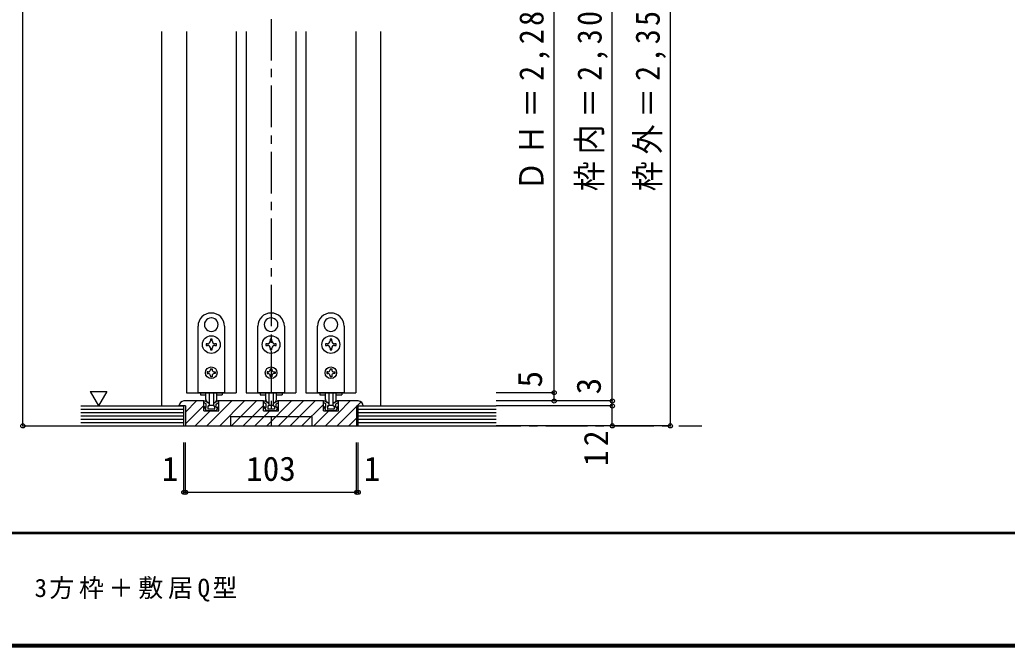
# Model space of a CAD drawing. Units: millimetres at full size, sheet at 1:5; details may follow other scales. Extents: x -973 to 977, y -718 to 696.
# Drawn here: x -598 to -3, y -701 to -323 of the extents above; entities that cross this region are included whole.
import ezdxf
from ezdxf.enums import TextEntityAlignment as Align

# ---------------------------------------------------------------- set-up
doc = ezdxf.new("R2010")
doc.units = ezdxf.units.MM
doc.header["$LTSCALE"] = 5
doc.header["$PDMODE"] = 32
doc.header["$PDSIZE"] = 2.5
doc.linetypes.add('CHAIN1', pattern=[8, 5, -1, 1, -1])
doc.linetypes.add('DASHED2', pattern=[3, 2, -1])
for name, color, linetype in [('0-1_通り芯', 4, 'CHAIN1'), ('0-3_仕上げ', 7, 'Continuous'), ('0-4_枠', 3, 'Continuous'), ('0-6_扉', 6, 'Continuous'), ('0-7_金物', 7, 'Continuous'), ('0-A_文字', 4, 'Continuous'), ('0-B_寸法', 7, 'Continuous'), ('0-C_ハッチ', 4, 'Continuous'), ('F-1_枠', 6, 'Continuous'), ('F-A_文字', 7, 'Continuous')]:
    doc.layers.add(name, color=color, linetype=linetype)
doc.styles.add('ＭＳ ゴシック', font='')
doc.styles.get('ＭＳ ゴシック').set_extended_font_data('MS Gothic')

msp = doc.modelspace()

# ---------------------------------------------------------------- linework, layer by layer
at = {"layer": '0-1_通り芯'}
for p, q in [((-446.656, -2.5), (-446.656, -567.5)), ((-561.156, -567.5), (-187.156, -567.5))]:
    msp.add_line(p, q, dxfattribs=at)
at = {"layer": '0-3_仕上げ', "color": 2}
for p, q in [((-561.156, -555.5), (-499.156, -555.5)), ((-499.156, -567.5), (-499.156, -555.5)), ((-394.155, -555.5), (-311.156, -555.5)), ((-394.155, -567.5), (-394.155, -555.5)), ((-561.156, -567.5), (-311.156, -567.5))]:
    msp.add_line(p, q, dxfattribs=at)
at = {"layer": '0-3_仕上げ'}
for p, q in [((-561.156, -557.5), (-499.156, -557.5)), ((-394.155, -557.5), (-311.156, -557.5)), ((-561.156, -559.5), (-499.156, -559.5)), ((-561.156, -561.5), (-499.156, -561.5)), ((-561.156, -563.5), (-499.156, -563.5)), ((-394.155, -559.5), (-311.156, -559.5)), ((-394.155, -561.5), (-311.156, -561.5)), ((-394.155, -563.5), (-311.156, -563.5)), ((-561.156, -565.5), (-499.156, -565.5)), ((-394.155, -565.5), (-311.156, -565.5))]:
    msp.add_line(p, q, dxfattribs=at)
at = {"layer": '0-4_枠', "linetype": 'DASHED2'}
msp.add_line((-380.656, -329.84), (-380.656, -555.5), dxfattribs=at)
at = {"layer": '0-4_枠'}
for p, q in [((-487.136, -552.5), (-499.136, -552.5)), ((-487.136, -558.465), (-487.136, -552.5)), ((-478.136, -558.465), (-478.136, -552.5)), ((-451.136, -552.5), (-478.136, -552.5)), ((-451.136, -558.465), (-451.136, -552.5)), ((-451.136, -558.465), (-451.136, -552.5)), ((-442.136, -558.465), (-442.136, -552.5)), ((-415.136, -552.5), (-442.136, -552.5)), ((-415.136, -558.465), (-415.136, -552.5)), ((-415.136, -558.465), (-415.136, -552.5)), ((-394.136, -552.5), (-406.136, -552.5)), ((-406.136, -558.465), (-406.136, -552.5)), ((-498.136, -555.5), (-502.136, -555.5)), ((-498.136, -555.5), (-498.136, -567.5)), ((-487.136, -558.465), (-478.136, -558.465)), ((-451.136, -558.465), (-442.136, -558.465)), ((-415.136, -558.465), (-406.136, -558.465)), ((-395.136, -555.5), (-395.136, -567.5)), ((-395.136, -555.5), (-391.136, -555.5)), ((-471.136, -561.8), (-471.136, -567.5)), ((-498.136, -567.5), (-395.136, -567.5))]:
    msp.add_line(p, q, dxfattribs=at)
msp.add_lwpolyline([(-471.136, -561.8), (-422.136, -561.8), (-422.136, -567.5)], dxfattribs=at)
for centre, start, end in [((-499.136, -555.5), 90, 180), ((-394.136, -555.5), 0, 90)]:
    msp.add_arc(centre, 3, start, end, dxfattribs=at)
at = {"layer": '0-6_扉'}
for p, q in [((-497.656, -329.84), (-497.656, -547.5)), ((-467.656, -329.84), (-467.656, -547.5)), ((-431.656, -329.84), (-431.656, -547.5)), ((-425.656, -329.84), (-425.656, -547.5)), ((-395.656, -329.84), (-395.656, -547.5)), ((-497.656, -547.5), (-467.656, -547.5)), ((-425.656, -547.5), (-395.656, -547.5))]:
    msp.add_line(p, q, dxfattribs=at)
msp.add_lwpolyline([(-461.656, -329.84), (-461.656, -547.5), (-431.656, -547.5)], dxfattribs=at)
at = {"layer": '0-7_金物'}
for p, q in [((-482.755, -502.351), (-482.656, -502.45)), ((-482.557, -502.351), (-482.656, -502.45)), ((-446.755, -502.351), (-446.656, -502.45)), ((-446.557, -502.351), (-446.656, -502.45)), ((-410.755, -502.351), (-410.656, -502.45)), ((-410.557, -502.351), (-410.656, -502.45)), ((-490.656, -547.5), (-490.656, -507.5)), ((-486.298, -508.489), (-486.163, -508.525)), ((-486.199, -508.66), (-486.163, -508.525)), ((-479.013, -508.489), (-479.148, -508.525)), ((-479.112, -508.66), (-479.148, -508.525)), ((-474.656, -507.5), (-474.656, -547.5)), ((-454.656, -547.5), (-454.656, -507.5)), ((-450.298, -508.489), (-450.163, -508.525)), ((-450.199, -508.66), (-450.163, -508.525)), ((-443.013, -508.489), (-443.148, -508.525)), ((-443.112, -508.66), (-443.148, -508.525)), ((-438.656, -507.5), (-438.656, -547.5)), ((-418.656, -547.5), (-418.656, -507.5)), ((-414.298, -508.489), (-414.163, -508.525)), ((-414.199, -508.66), (-414.163, -508.525)), ((-407.013, -508.489), (-407.148, -508.525)), ((-407.112, -508.66), (-407.148, -508.525)), ((-402.656, -507.5), (-402.656, -547.5)), ((-483.156, -515.35), (-483.156, -516.3)), ((-482.156, -515.35), (-483.156, -515.35)), ((-482.156, -516.3), (-482.156, -515.35)), ((-447.156, -515.35), (-447.156, -516.3)), ((-446.156, -515.35), (-447.156, -515.35)), ((-446.156, -516.3), (-446.156, -515.35)), ((-411.156, -515.35), (-411.156, -516.3)), ((-410.156, -515.35), (-411.156, -515.35)), ((-410.156, -516.3), (-410.156, -515.35)), ((-484.856, -518), (-485.806, -518)), ((-485.806, -518), (-485.806, -519)), ((-485.806, -519), (-484.856, -519)), ((-482.156, -521.65), (-482.156, -520.7)), ((-479.506, -518), (-480.456, -518)), ((-480.456, -519), (-479.506, -519)), ((-479.506, -519), (-479.506, -518)), ((-448.856, -518), (-449.806, -518)), ((-449.806, -518), (-449.806, -519)), ((-449.806, -519), (-448.856, -519)), ((-446.156, -521.65), (-446.156, -520.7)), ((-443.506, -518), (-444.456, -518)), ((-444.456, -519), (-443.506, -519)), ((-443.506, -519), (-443.506, -518)), ((-412.856, -518), (-413.806, -518)), ((-413.806, -518), (-413.806, -519)), ((-413.806, -519), (-412.856, -519)), ((-410.156, -521.65), (-410.156, -520.7)), ((-407.506, -518), (-408.456, -518)), ((-408.456, -519), (-407.506, -519)), ((-407.506, -519), (-407.506, -518)), ((-484.456, -535), (-485.056, -535)), ((-485.056, -535), (-485.056, -536)), ((-483.156, -533.1), (-482.156, -533.1)), ((-483.156, -533.1), (-483.156, -533.7)), ((-482.156, -533.1), (-482.156, -533.7)), ((-480.856, -535), (-480.256, -535)), ((-448.456, -535), (-449.056, -535)), ((-449.056, -535), (-449.056, -536)), ((-447.156, -533.1), (-446.156, -533.1)), ((-447.156, -533.1), (-447.156, -533.7)), ((-446.156, -533.1), (-446.156, -533.7)), ((-444.856, -535), (-444.256, -535)), ((-412.456, -535), (-413.056, -535)), ((-413.056, -535), (-413.056, -536)), ((-411.156, -533.1), (-410.156, -533.1)), ((-411.156, -533.1), (-411.156, -533.7)), ((-410.156, -533.1), (-410.156, -533.7)), ((-408.856, -535), (-408.256, -535)), ((-485.056, -536), (-484.456, -536)), ((-483.156, -537.3), (-483.156, -537.9)), ((-482.156, -537.9), (-483.156, -537.9)), ((-482.156, -537.3), (-482.156, -537.9)), ((-449.056, -536), (-448.456, -536)), ((-447.156, -537.3), (-447.156, -537.9)), ((-446.156, -537.9), (-447.156, -537.9)), ((-446.156, -537.3), (-446.156, -537.9)), ((-413.056, -536), (-412.456, -536)), ((-411.156, -537.3), (-411.156, -537.9)), ((-410.156, -537.9), (-411.156, -537.9)), ((-410.156, -537.3), (-410.156, -537.9)), ((-474.656, -547.5), (-490.656, -547.5)), ((-489.256, -547.5), (-489.256, -548.7)), ((-489.256, -548.7), (-485.873, -548.7)), ((-487.106, -552.465), (-486.466, -552.465)), ((-487.106, -553.192), (-487.106, -552.465)), ((-484.056, -553.856), (-486.466, -552.465)), ((-485.906, -551.628), (-485.906, -547.5)), ((-483.906, -547.5), (-483.906, -555.265)), ((-481.406, -547.5), (-481.406, -555.265)), ((-481.256, -553.856), (-478.845, -552.465)), ((-479.438, -548.7), (-476.056, -548.7)), ((-479.406, -551.628), (-479.406, -547.5)), ((-478.206, -552.465), (-478.845, -552.465)), ((-478.206, -553.192), (-478.206, -552.465)), ((-476.056, -547.5), (-476.056, -548.7)), ((-438.656, -547.5), (-454.656, -547.5)), ((-453.256, -547.5), (-453.256, -548.7)), ((-453.256, -548.7), (-449.873, -548.7)), ((-451.106, -552.465), (-450.466, -552.465)), ((-451.106, -553.192), (-451.106, -552.465)), ((-448.056, -553.856), (-450.466, -552.465)), ((-449.906, -551.628), (-449.906, -547.5)), ((-447.906, -547.5), (-447.906, -555.265)), ((-445.406, -547.5), (-445.406, -555.265)), ((-445.256, -553.856), (-442.845, -552.465)), ((-443.438, -548.7), (-440.056, -548.7)), ((-443.406, -551.628), (-443.406, -547.5)), ((-442.206, -552.465), (-442.845, -552.465)), ((-442.206, -553.192), (-442.206, -552.465)), ((-440.056, -547.5), (-440.056, -548.7)), ((-402.656, -547.5), (-418.656, -547.5)), ((-417.256, -547.5), (-417.256, -548.7)), ((-417.256, -548.7), (-413.873, -548.7)), ((-415.106, -552.465), (-414.466, -552.465)), ((-415.106, -553.192), (-415.106, -552.465)), ((-412.056, -553.856), (-414.466, -552.465)), ((-413.906, -551.628), (-413.906, -547.5)), ((-411.906, -547.5), (-411.906, -555.265)), ((-409.406, -547.5), (-409.406, -555.265)), ((-409.256, -553.856), (-406.845, -552.465)), ((-407.438, -548.7), (-404.056, -548.7)), ((-407.406, -551.628), (-407.406, -547.5)), ((-406.206, -552.465), (-406.845, -552.465)), ((-406.206, -553.192), (-406.206, -552.465)), ((-404.056, -547.5), (-404.056, -548.7)), ((-486.956, -556.165), (-485.856, -557.865)), ((-485.756, -554.261), (-486.856, -553.625)), ((-485.956, -556.427), (-486.756, -555.965)), ((-485.856, -557.965), (-485.856, -557.865)), ((-485.656, -556.253), (-485.656, -554.434)), ((-479.956, -558.465), (-485.356, -558.465)), ((-484.656, -555.665), (-484.656, -557.265)), ((-484.106, -555.465), (-484.456, -555.465)), ((-480.856, -557.465), (-484.456, -557.465)), ((-481.706, -555.128), (-483.606, -555.128)), ((-481.206, -555.465), (-480.856, -555.465)), ((-480.656, -555.665), (-480.656, -557.265)), ((-479.656, -556.253), (-479.656, -554.434)), ((-479.556, -554.261), (-478.456, -553.625)), ((-478.356, -556.165), (-479.456, -557.865)), ((-479.456, -557.965), (-479.456, -557.865)), ((-479.356, -556.427), (-478.556, -555.965)), ((-450.956, -556.165), (-449.856, -557.865)), ((-449.756, -554.261), (-450.856, -553.625)), ((-449.956, -556.427), (-450.756, -555.965)), ((-449.856, -557.965), (-449.856, -557.865)), ((-449.656, -556.253), (-449.656, -554.434)), ((-443.956, -558.465), (-449.356, -558.465)), ((-448.656, -555.665), (-448.656, -557.265)), ((-448.106, -555.465), (-448.456, -555.465)), ((-444.856, -557.465), (-448.456, -557.465)), ((-445.706, -555.128), (-447.606, -555.128)), ((-445.206, -555.465), (-444.856, -555.465)), ((-444.656, -555.665), (-444.656, -557.265)), ((-443.656, -556.253), (-443.656, -554.434)), ((-443.556, -554.261), (-442.456, -553.625)), ((-442.356, -556.165), (-443.456, -557.865)), ((-443.456, -557.965), (-443.456, -557.865)), ((-443.356, -556.427), (-442.556, -555.965)), ((-414.956, -556.165), (-413.856, -557.865)), ((-413.756, -554.261), (-414.856, -553.625)), ((-413.956, -556.427), (-414.756, -555.965)), ((-413.856, -557.965), (-413.856, -557.865)), ((-413.656, -556.253), (-413.656, -554.434)), ((-407.956, -558.465), (-413.356, -558.465)), ((-412.656, -555.665), (-412.656, -557.265)), ((-412.106, -555.465), (-412.456, -555.465)), ((-408.856, -557.465), (-412.456, -557.465)), ((-409.706, -555.128), (-411.606, -555.128)), ((-409.206, -555.465), (-408.856, -555.465)), ((-408.656, -555.665), (-408.656, -557.265)), ((-407.656, -556.253), (-407.656, -554.434)), ((-407.556, -554.261), (-406.456, -553.625)), ((-406.356, -556.165), (-407.456, -557.865)), ((-407.456, -557.965), (-407.456, -557.865)), ((-407.356, -556.427), (-406.556, -555.965))]:
    msp.add_line(p, q, dxfattribs=at)
for points in [[(-483.156, -520.7), (-483.156, -521.65), (-482.156, -521.65)], [(-447.156, -520.7), (-447.156, -521.65), (-446.156, -521.65)], [(-411.156, -520.7), (-411.156, -521.65), (-410.156, -521.65)], [(-480.256, -535), (-480.256, -536), (-480.856, -536)], [(-444.256, -535), (-444.256, -536), (-444.856, -536)], [(-408.256, -535), (-408.256, -536), (-408.856, -536)]]:
    msp.add_lwpolyline(points, dxfattribs=at)
for centre, radius in [((-482.656, -518.5), 5.35), ((-446.656, -518.5), 5.35), ((-410.656, -518.5), 5.35), ((-482.656, -535.5), 3.5), ((-446.656, -535.5), 3.5), ((-410.656, -535.5), 3.5)]:
    msp.add_circle(centre, radius, dxfattribs=at)
for centre, radius, start, end in [((-482.656, -507.5), 8, 0, 180), ((-446.656, -507.5), 8, 0, 180), ((-410.656, -507.5), 8, 0, 180), ((-482.656, -506.5), 4.15, 91.3645, 208.6355), ((-482.656, -506.5), 4.15, 331.3645, 88.6355), ((-446.656, -506.5), 4.15, 91.3645, 208.6355), ((-446.656, -506.5), 4.15, 331.3645, 88.6355), ((-410.656, -506.5), 4.15, 91.3645, 208.6355), ((-410.656, -506.5), 4.15, 331.3645, 88.6355), ((-482.656, -506.5), 4.15, 211.3645, 328.6355), ((-446.656, -506.5), 4.15, 211.3645, 328.6355), ((-410.656, -506.5), 4.15, 211.3645, 328.6355), ((-484.856, -516.3), 1.7, 270, 0), ((-480.456, -516.3), 1.7, 180, 270), ((-448.856, -516.3), 1.7, 270, 0), ((-444.456, -516.3), 1.7, 180, 270), ((-412.856, -516.3), 1.7, 270, 0), ((-408.456, -516.3), 1.7, 180, 270), ((-484.856, -520.7), 1.7, 0, 90), ((-480.456, -520.7), 1.7, 90, 180), ((-448.856, -520.7), 1.7, 0, 90), ((-444.456, -520.7), 1.7, 90, 180), ((-412.856, -520.7), 1.7, 0, 90), ((-408.456, -520.7), 1.7, 90, 180), ((-484.456, -533.7), 1.3, 270, 0), ((-480.856, -533.7), 1.3, 180, 270), ((-448.456, -533.7), 1.3, 270, 0), ((-444.856, -533.7), 1.3, 180, 270), ((-412.456, -533.7), 1.3, 270, 0), ((-408.856, -533.7), 1.3, 180, 270), ((-484.456, -537.3), 1.3, 0, 90), ((-480.856, -537.3), 1.3, 90, 180), ((-448.456, -537.3), 1.3, 0, 90), ((-444.856, -537.3), 1.3, 90, 180), ((-412.456, -537.3), 1.3, 0, 90), ((-408.856, -537.3), 1.3, 90, 180), ((-483.906, -551.628), 2, 180, 264.78409), ((-481.406, -551.628), 2, 275.21591, 0), ((-447.906, -551.628), 2, 180, 264.78409), ((-445.406, -551.628), 2, 275.21591, 0), ((-411.906, -551.628), 2, 180, 264.78409), ((-409.406, -551.628), 2, 275.21591, 0), ((-486.606, -553.192), 0.5, 180, 240), ((-486.756, -556.165), 0.2, 90, 180), ((-485.856, -556.253), 0.2, 240, 0), ((-485.356, -557.965), 0.5, 180, 270), ((-485.856, -554.434), 0.2, 0, 60), ((-484.456, -555.665), 0.2, 90, 180), ((-484.456, -557.265), 0.2, 180, 270), ((-484.106, -555.265), 0.2, 270, 0), ((-484.106, -553.819), 0.2, 0, 84.78409), ((-484.206, -554.116), 0.3, 0, 60), ((-483.606, -554.828), 0.3, 180, 270), ((-481.706, -554.828), 0.3, 270, 0), ((-481.206, -553.819), 0.2, 95.21591, 180), ((-481.106, -554.116), 0.3, 120, 180), ((-481.206, -555.265), 0.2, 180, 270), ((-480.856, -555.665), 0.2, 0, 90), ((-480.856, -557.265), 0.2, 270, 0), ((-479.956, -557.965), 0.5, 270, 0), ((-479.456, -554.434), 0.2, 120, 180), ((-479.456, -556.253), 0.2, 180, 300), ((-478.556, -556.165), 0.2, 0, 90), ((-478.706, -553.192), 0.5, 300, 360), ((-450.606, -553.192), 0.5, 180, 240), ((-450.756, -556.165), 0.2, 90, 180), ((-449.856, -556.253), 0.2, 240, 0), ((-449.356, -557.965), 0.5, 180, 270), ((-449.856, -554.434), 0.2, 0, 60), ((-448.456, -555.665), 0.2, 90, 180), ((-448.456, -557.265), 0.2, 180, 270), ((-448.106, -555.265), 0.2, 270, 0), ((-448.106, -553.819), 0.2, 0, 84.78409), ((-448.206, -554.116), 0.3, 0, 60), ((-447.606, -554.828), 0.3, 180, 270), ((-445.706, -554.828), 0.3, 270, 0), ((-445.206, -553.819), 0.2, 95.21591, 180), ((-445.106, -554.116), 0.3, 120, 180), ((-445.206, -555.265), 0.2, 180, 270), ((-444.856, -555.665), 0.2, 0, 90), ((-444.856, -557.265), 0.2, 270, 0), ((-443.956, -557.965), 0.5, 270, 0), ((-443.456, -554.434), 0.2, 120, 180), ((-443.456, -556.253), 0.2, 180, 300), ((-442.556, -556.165), 0.2, 0, 90), ((-442.706, -553.192), 0.5, 300, 360), ((-414.606, -553.192), 0.5, 180, 240), ((-414.756, -556.165), 0.2, 90, 180), ((-413.856, -556.253), 0.2, 240, 0), ((-413.356, -557.965), 0.5, 180, 270), ((-413.856, -554.434), 0.2, 0, 60), ((-412.456, -555.665), 0.2, 90, 180), ((-412.456, -557.265), 0.2, 180, 270), ((-412.106, -555.265), 0.2, 270, 0), ((-412.106, -553.819), 0.2, 0, 84.78409), ((-412.206, -554.116), 0.3, 0, 60), ((-411.606, -554.828), 0.3, 180, 270), ((-409.706, -554.828), 0.3, 270, 0), ((-409.206, -553.819), 0.2, 95.21591, 180), ((-409.106, -554.116), 0.3, 120, 180), ((-409.206, -555.265), 0.2, 180, 270), ((-408.856, -555.665), 0.2, 0, 90), ((-408.856, -557.265), 0.2, 270, 0), ((-407.956, -557.965), 0.5, 270, 0), ((-407.456, -554.434), 0.2, 120, 180), ((-407.456, -556.253), 0.2, 180, 300), ((-406.556, -556.165), 0.2, 0, 90), ((-406.706, -553.192), 0.5, 300, 360)]:
    msp.add_arc(centre, radius, start, end, dxfattribs=at)
at = {"layer": '0-A_文字', "color": 7}
for p, q in [((-555.591, -546.686), (-545.591, -546.686)), ((-555.591, -546.686), (-550.591, -555.347)), ((-545.591, -546.686), (-550.591, -555.347))]:
    msp.add_line(p, q, dxfattribs=at)
at = {"layer": '0-B_寸法', "color": 4}
for p, q in [((-596.156, -567.5), (-596.156, -69.84)), ((-206.156, -567.5), (-206.156, -77.84)), ((-241.156, -555.5), (-241.156, -113.84)), ((-276.156, -547.5), (-276.156, -120.84)), ((-276.156, -547.5), (-311.156, -547.5)), ((-241.156, -552.5), (-311.156, -552.5)), ((-276.156, -552.5), (-276.156, -547.5)), ((-241.156, -555.5), (-311.156, -555.5)), ((-241.156, -567.5), (-241.156, -555.5)), ((-596.156, -567.5), (-561.156, -567.5)), ((-206.156, -567.5), (-311.156, -567.5)), ((-499.156, -607.5), (-499.156, -577.5)), ((-498.156, -607.5), (-498.156, -577.5)), ((-395.156, -607.5), (-395.156, -577.5)), ((-394.156, -607.5), (-394.156, -577.5)), ((-499.156, -607.5), (-498.156, -607.5)), ((-498.156, -607.5), (-395.156, -607.5)), ((-395.156, -607.5), (-394.156, -607.5))]:
    msp.add_line(p, q, dxfattribs=at)
at = {"layer": '0-B_寸法'}
for p in [(-276.156, -547.5), (-276.156, -552.5), (-241.156, -552.5), (-241.156, -555.5), (-596.156, -567.5), (-241.156, -567.5), (-206.156, -567.5), (-499.156, -607.5), (-498.156, -607.5), (-395.156, -607.5), (-394.156, -607.5)]:
    msp.add_point(p, dxfattribs=at)
at = {"layer": '0-C_ハッチ'}
for p, q in [((-512.656, -329.84), (-512.656, -555.5)), ((-380.656, -329.84), (-380.656, -555.5)), ((-498.136, -559.14), (-491.496, -552.5)), ((-477.567, -567.5), (-462.567, -552.5)), ((-476.636, -558.853), (-470.283, -552.5)), ((-470.496, -567.5), (-455.496, -552.5)), ((-449.283, -567.5), (-434.283, -552.5)), ((-442.212, -567.5), (-427.212, -552.5)), ((-435.141, -567.5), (-420.141, -552.5)), ((-406.136, -559.709), (-398.927, -552.5)), ((-394.856, -555.5), (-392.405, -553.049)), ((-498.136, -566.211), (-487.136, -555.211)), ((-492.354, -567.5), (-483.318, -558.465)), ((-485.283, -567.5), (-476.247, -558.465)), ((-463.425, -567.5), (-451.136, -555.211)), ((-456.354, -567.5), (-447.318, -558.465)), ((-428.069, -567.5), (-415.136, -554.566)), ((-420.998, -567.5), (-411.963, -558.465)), ((-406.856, -567.5), (-395.136, -555.779)), ((-413.927, -567.5), (-405.927, -559.5)), ((-399.785, -567.5), (-395.136, -562.851))]:
    msp.add_line(p, q, dxfattribs=at)
at = {"layer": 'F-1_枠'}
for p, q in [((976.653, -631.667), (-973.347, -631.667)), ((976.653, -632.5), (-973.347, -632.5)), ((976.653, -699.167), (-973.347, -699.167)), ((976.653, -700), (-973.347, -700)), ((976.653, -700.833), (-973.347, -700.833))]:
    msp.add_line(p, q, dxfattribs=at)

# ---------------------------------------------------------------- texts
at = {"layer": '0-4_枠', "color": 7, "char_height": 14.66, "attachment_point": 7, "rotation": 90, "style": 'ＭＳ ゴシック'}
for s, insert in [('\\T1.23;\\W0.9;ＤＨ＝2,288\\~(1,982)', (-278.656, -426.09)), ('\\T1.23;\\W0.9;枠内＝2,300\\~(1,994)', (-243.656, -426.09)), ('\\T1.23;\\W0.9;枠外＝2,351\\~(2,045)', (-208.656, -426.09))]:
    msp.add_mtext(s, dxfattribs=dict(at, insert=insert))
at = {"layer": '0-B_寸法', "style": 'ＭＳ ゴシック'}
for s, p in [('5', (-279.052, -544.337)), ('3', (-243.656, -548.5))]:
    msp.add_text(s, height=14.66, rotation=90, dxfattribs=at).set_placement(p, align=Align.BOTTOM_LEFT)
for s, p in [('1', (-512.456, -605)), ('103', (-461.656, -605)), ('1', (-390.856, -605))]:
    msp.add_text(s, height=14.66, dxfattribs=at).set_placement(p, align=Align.BOTTOM_LEFT)
at = {"layer": '0-B_寸法', "insert": (-243.656, -591.75), "char_height": 14.66, "attachment_point": 7, "rotation": 90, "style": 'ＭＳ ゴシック'}
msp.add_mtext('\\T1.27;\\W0.95;12', dxfattribs=at)
at = {"layer": 'F-A_文字', "insert": (-847.938, -673.333), "char_height": 11, "attachment_point": 7, "style": 'ＭＳ ゴシック'}
msp.add_mtext('\\T1.19;ドレタス\u3000H20収納３連引き戸\u30003方枠＋敷居Q型', dxfattribs=at)

doc.saveas('drawing.dxf')
